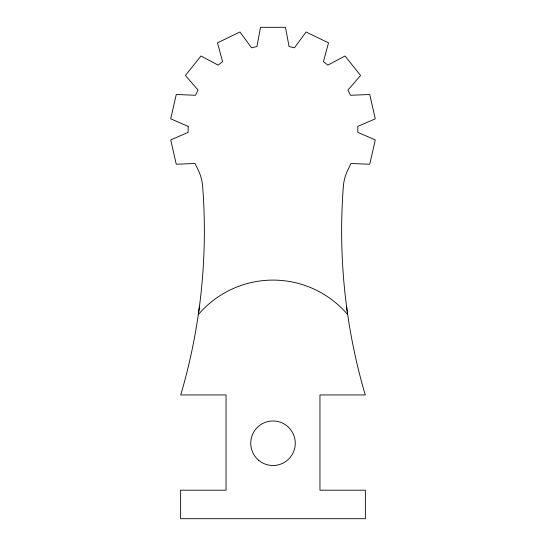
<?xml version="1.0" encoding="UTF-8"?>
<svg xmlns="http://www.w3.org/2000/svg" width="546" height="546" viewBox="0 0 546 546"><rect width="100%" height="100%" fill="white"/><g stroke="black" fill="none" stroke-linecap="round" stroke-linejoin="round"><path stroke-width="0.82" d="M199.427 306.559L198.314 314.605A98.082 98.082 0 0 1 347.686 314.605L346.574 306.559M188.193 126.385L188.152 132.371L170.714 139.926L176.262 164.244L195.045 163.486L197.72 169.117A44.54 44.54 0 0 1 202.627 186.254A580.262 580.262 0 0 1 180.733 394.942L226.044 394.942L226.044 490.199L180.624 490.199L180.624 518.7L365.376 518.7L365.376 490.199L319.956 490.199L319.956 394.942L365.267 394.942A580.262 580.262 0 0 1 343.373 186.254A44.54 44.54 0 0 1 348.28 169.117L350.955 163.486L369.738 164.244L375.286 139.926L357.848 132.371L357.807 126.385L375.286 118.816L369.738 94.499L350.498 95.27L347.952 90.07L360.578 75.478L345.024 55.979L327.846 65.117L323.43 61.623L328.521 42.82L306.053 31.996L294.471 47.782L289.059 46.553L285.469 27.3L260.531 27.3L256.941 46.553L251.529 47.782L239.947 31.996L217.479 42.82L222.57 61.623L218.154 65.117L200.976 55.979L185.422 75.478L198.048 90.07L195.502 95.27L176.262 94.499L170.714 118.816L188.193 126.385M258.688 460.305A22.27 22.27 0 0 0 294.929 447.113A22.27 22.27 0 0 0 265.383 422.317A22.27 22.27 0 0 0 258.688 460.305"/></g></svg>
